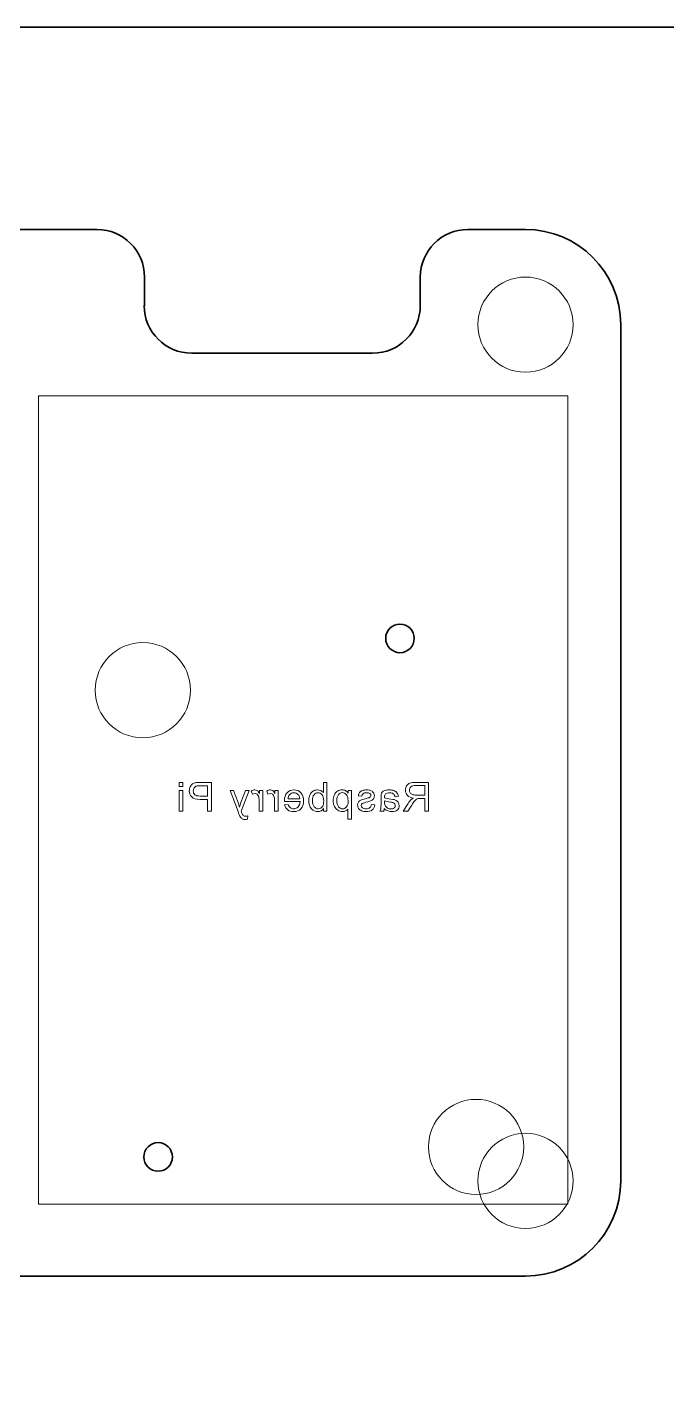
# Model space of a CAD drawing. Header units: inches. Extents: x 15 to 785, y -585 to -15.
# Drawn here: x 456.3 to 523.5, y -157.5 to -15 of the extents above; entities that cross this region are included whole.
import ezdxf

# ---------------------------------------------------------------- set-up
doc = ezdxf.new("R2010")
doc.units = ezdxf.units.IN
doc.header["$MEASUREMENT"] = 0
doc.layers.add('Layer 1', color=7, linetype='Continuous')

# ---------------------------------------------------------------- blocks, each defined once
blk = doc.blocks.new('block 2')
at = {"layer": 'Layer 1', "color": 179, "lineweight": 35, "true_color": 0x231f20}
blk.add_open_spline([(785, -570), (785, -578.28), (778.28, -585), (770, -585), (770, -585), (30, -585), (30, -585), (21.72, -585), (15, -578.28), (15, -570), (15, -570), (15, -30), (15, -30), (15, -21.72), (21.72, -15), (30, -15), (30, -15), (770, -15), (770, -15), (778.28, -15), (785, -21.72), (785, -30), (785, -30), (785, -570), (785, -570)], degree=3, knots=[0, 0, 0, 0, 1, 1, 1, 2, 2, 2, 3, 3, 3, 4, 4, 4, 5, 5, 5, 6, 6, 6, 7, 7, 7, 8, 8, 8, 8], dxfattribs=at)
blk = doc.blocks.new('block 34')
at = {"layer": 'Layer 1', "lineweight": 0}
for points in [[(472.27, -94.81), (472.27, -94.38), (472.65, -94.38), (472.65, -94.81), (472.27, -94.81)], [(472.27, -97.41), (472.27, -95.22), (472.65, -95.22), (472.65, -97.41), (472.27, -97.41)]]:
    blk.add_lwpolyline(points, dxfattribs=at)
for points, knots in [([(475.24, -97.41), (475.24, -97.41), (475.24, -96.18), (475.24, -96.18), (475.24, -96.18), (474.46, -96.18), (474.46, -96.18), (474.03, -96.18), (473.73, -96.09), (473.57, -95.91), (473.41, -95.73), (473.32, -95.52), (473.32, -95.26), (473.32, -95.11), (473.35, -94.97), (473.42, -94.85), (473.48, -94.72), (473.56, -94.62), (473.66, -94.55), (473.76, -94.48), (473.88, -94.44), (474.03, -94.41), (474.14, -94.39), (474.29, -94.38), (474.49, -94.38), (474.49, -94.38), (475.64, -94.38), (475.64, -94.38), (475.64, -94.38), (475.64, -97.41), (475.64, -97.41), (475.64, -97.41), (475.24, -97.41), (475.24, -97.41)], [0, 0, 0, 0, 1, 1, 1, 2, 2, 2, 3, 3, 3, 4, 4, 4, 5, 5, 5, 6, 6, 6, 7, 7, 7, 8, 8, 8, 9, 9, 9, 10, 10, 10, 11, 11, 11, 11]), ([(475.24, -94.74), (475.24, -94.74), (474.46, -94.74), (474.46, -94.74), (474.28, -94.74), (474.15, -94.75), (474.09, -94.77), (473.98, -94.8), (473.9, -94.86), (473.83, -94.95), (473.77, -95.04), (473.74, -95.14), (473.74, -95.27), (473.74, -95.45), (473.79, -95.58), (473.9, -95.68), (474.01, -95.77), (474.19, -95.82), (474.45, -95.82), (474.45, -95.82), (475.24, -95.82), (475.24, -95.82), (475.24, -95.82), (475.24, -94.74), (475.24, -94.74)], [0, 0, 0, 0, 1, 1, 1, 2, 2, 2, 3, 3, 3, 4, 4, 4, 5, 5, 5, 6, 6, 6, 7, 7, 7, 8, 8, 8, 8]), ([(479.18, -98.3), (479.06, -98.3), (478.96, -98.28), (478.87, -98.22), (478.79, -98.16), (478.71, -98.07), (478.64, -97.95), (478.59, -97.86), (478.52, -97.69), (478.44, -97.45), (478.44, -97.45), (477.6, -95.22), (477.6, -95.22), (477.6, -95.22), (477.97, -95.22), (477.97, -95.22), (477.97, -95.22), (478.44, -96.5), (478.44, -96.5), (478.5, -96.66), (478.55, -96.83), (478.59, -97), (478.64, -96.82), (478.69, -96.65), (478.75, -96.49), (478.75, -96.49), (479.21, -95.22), (479.21, -95.22), (479.21, -95.22), (479.61, -95.22), (479.61, -95.22), (479.61, -95.22), (478.78, -97.42), (478.78, -97.42), (478.79, -97.46), (478.8, -97.49), (478.81, -97.51), (478.86, -97.66), (478.9, -97.75), (478.93, -97.78), (478.96, -97.83), (479, -97.87), (479.05, -97.9), (479.1, -97.93), (479.16, -97.94), (479.25, -97.94), (479.31, -97.94), (479.38, -97.93), (479.46, -97.91), (479.46, -97.91), (479.42, -98.26), (479.42, -98.26), (479.33, -98.29), (479.25, -98.3), (479.18, -98.3)], [0, 0, 0, 0, 1, 1, 1, 2, 2, 2, 3, 3, 3, 4, 4, 4, 5, 5, 5, 6, 6, 6, 7, 7, 7, 8, 8, 8, 9, 9, 9, 10, 10, 10, 11, 11, 11, 12, 12, 12, 13, 13, 13, 14, 14, 14, 15, 15, 15, 16, 16, 16, 17, 17, 17, 18, 18, 18, 18]), ([(480.65, -97.41), (480.65, -97.41), (480.65, -96.26), (480.65, -96.26), (480.65, -96.11), (480.63, -95.96), (480.59, -95.83), (480.56, -95.74), (480.52, -95.67), (480.45, -95.63), (480.39, -95.58), (480.32, -95.55), (480.23, -95.55), (480.14, -95.55), (480.05, -95.58), (479.96, -95.63), (479.96, -95.63), (479.83, -95.29), (479.83, -95.29), (479.96, -95.21), (480.09, -95.17), (480.22, -95.17), (480.3, -95.17), (480.38, -95.19), (480.45, -95.24), (480.53, -95.29), (480.61, -95.39), (480.69, -95.55), (480.69, -95.55), (480.69, -95.22), (480.69, -95.22), (480.69, -95.22), (481.03, -95.22), (481.03, -95.22), (481.03, -95.22), (481.03, -97.41), (481.03, -97.41), (481.03, -97.41), (480.65, -97.41), (480.65, -97.41)], [0, 0, 0, 0, 1, 1, 1, 2, 2, 2, 3, 3, 3, 4, 4, 4, 5, 5, 5, 6, 6, 6, 7, 7, 7, 8, 8, 8, 9, 9, 9, 10, 10, 10, 11, 11, 11, 12, 12, 12, 13, 13, 13, 13]), ([(482.28, -97.41), (482.28, -97.41), (482.28, -96.26), (482.28, -96.26), (482.28, -96.11), (482.25, -95.96), (482.21, -95.83), (482.19, -95.74), (482.14, -95.67), (482.07, -95.63), (482.01, -95.58), (481.94, -95.55), (481.86, -95.55), (481.76, -95.55), (481.67, -95.58), (481.58, -95.63), (481.58, -95.63), (481.45, -95.29), (481.45, -95.29), (481.58, -95.21), (481.71, -95.17), (481.84, -95.17), (481.92, -95.17), (482, -95.19), (482.08, -95.24), (482.15, -95.29), (482.23, -95.39), (482.31, -95.55), (482.31, -95.55), (482.31, -95.22), (482.31, -95.22), (482.31, -95.22), (482.65, -95.22), (482.65, -95.22), (482.65, -95.22), (482.65, -97.41), (482.65, -97.41), (482.65, -97.41), (482.28, -97.41), (482.28, -97.41)], [0, 0, 0, 0, 1, 1, 1, 2, 2, 2, 3, 3, 3, 4, 4, 4, 5, 5, 5, 6, 6, 6, 7, 7, 7, 8, 8, 8, 9, 9, 9, 10, 10, 10, 11, 11, 11, 12, 12, 12, 13, 13, 13, 13]), ([(483.94, -97.05), (484.03, -97.12), (484.15, -97.16), (484.29, -97.16), (484.47, -97.16), (484.62, -97.09), (484.74, -96.96), (484.87, -96.84), (484.94, -96.65), (484.95, -96.41), (484.95, -96.41), (483.31, -96.41), (483.31, -96.41), (483.31, -96.37), (483.31, -96.33), (483.31, -96.31), (483.31, -95.95), (483.4, -95.67), (483.59, -95.47), (483.77, -95.27), (484.01, -95.17), (484.31, -95.17), (484.61, -95.17), (484.86, -95.27), (485.05, -95.47), (485.24, -95.68), (485.33, -95.96), (485.33, -96.33), (485.33, -96.69), (485.24, -96.97), (485.05, -97.17), (484.86, -97.36), (484.61, -97.46), (484.29, -97.46), (484.03, -97.46), (483.82, -97.4), (483.66, -97.28), (483.5, -97.15), (483.38, -96.98), (483.32, -96.75), (483.32, -96.75), (483.71, -96.71), (483.71, -96.71), (483.76, -96.86), (483.84, -96.98), (483.94, -97.05)], [0, 0, 0, 0, 1, 1, 1, 2, 2, 2, 3, 3, 3, 4, 4, 4, 5, 5, 5, 6, 6, 6, 7, 7, 7, 8, 8, 8, 9, 9, 9, 10, 10, 10, 11, 11, 11, 12, 12, 12, 13, 13, 13, 14, 14, 14, 15, 15, 15, 15]), ([(484.73, -95.65), (484.62, -95.53), (484.47, -95.47), (484.3, -95.47), (484.12, -95.47), (483.96, -95.55), (483.84, -95.69), (483.77, -95.78), (483.72, -95.92), (483.7, -96.1), (483.7, -96.1), (484.93, -96.1), (484.93, -96.1), (484.92, -95.91), (484.85, -95.76), (484.73, -95.65)], [0, 0, 0, 0, 1, 1, 1, 2, 2, 2, 3, 3, 3, 4, 4, 4, 5, 5, 5, 5]), ([(487.43, -97.14), (487.28, -97.35), (487.08, -97.46), (486.82, -97.46), (486.56, -97.46), (486.34, -97.36), (486.15, -97.15), (485.97, -96.95), (485.87, -96.66), (485.87, -96.28), (485.87, -96.12), (485.9, -95.97), (485.94, -95.84), (485.98, -95.7), (486.04, -95.58), (486.12, -95.48), (486.2, -95.38), (486.3, -95.3), (486.42, -95.25), (486.54, -95.2), (486.67, -95.17), (486.8, -95.17), (487.05, -95.17), (487.25, -95.27), (487.41, -95.46), (487.41, -95.46), (487.41, -94.38), (487.41, -94.38), (487.41, -94.38), (487.78, -94.38), (487.78, -94.38), (487.78, -94.38), (487.78, -97.41), (487.78, -97.41), (487.78, -97.41), (487.43, -97.41), (487.43, -97.41), (487.43, -97.41), (487.43, -97.14), (487.43, -97.14)], [0, 0, 0, 0, 1, 1, 1, 2, 2, 2, 3, 3, 3, 4, 4, 4, 5, 5, 5, 6, 6, 6, 7, 7, 7, 8, 8, 8, 9, 9, 9, 10, 10, 10, 11, 11, 11, 12, 12, 12, 13, 13, 13, 13]), ([(487.26, -95.69), (487.14, -95.54), (487, -95.47), (486.84, -95.47), (486.68, -95.47), (486.54, -95.54), (486.42, -95.68), (486.31, -95.81), (486.25, -96.03), (486.25, -96.31), (486.25, -96.59), (486.31, -96.8), (486.43, -96.94), (486.55, -97.09), (486.69, -97.16), (486.85, -97.16), (487.05, -97.16), (487.21, -97.06), (487.33, -96.87), (487.4, -96.75), (487.44, -96.56), (487.44, -96.3), (487.44, -96.03), (487.38, -95.83), (487.26, -95.69)], [0, 0, 0, 0, 1, 1, 1, 2, 2, 2, 3, 3, 3, 4, 4, 4, 5, 5, 5, 6, 6, 6, 7, 7, 7, 8, 8, 8, 8]), ([(489.97, -98.25), (489.97, -98.25), (489.97, -97.19), (489.97, -97.19), (489.91, -97.27), (489.83, -97.33), (489.73, -97.38), (489.63, -97.44), (489.52, -97.46), (489.39, -97.46), (489.22, -97.46), (489.06, -97.41), (488.91, -97.32), (488.75, -97.22), (488.64, -97.09), (488.56, -96.91), (488.48, -96.73), (488.44, -96.52), (488.44, -96.3), (488.44, -96.09), (488.47, -95.9), (488.55, -95.72), (488.62, -95.55), (488.73, -95.41), (488.87, -95.31), (489.01, -95.22), (489.18, -95.17), (489.37, -95.17), (489.51, -95.17), (489.63, -95.2), (489.73, -95.25), (489.83, -95.31), (489.92, -95.39), (490, -95.5), (490, -95.5), (490, -95.22), (490, -95.22), (490, -95.22), (490.34, -95.22), (490.34, -95.22), (490.34, -95.22), (490.34, -98.25), (490.34, -98.25), (490.34, -98.25), (489.97, -98.25), (489.97, -98.25)], [0, 0, 0, 0, 1, 1, 1, 2, 2, 2, 3, 3, 3, 4, 4, 4, 5, 5, 5, 6, 6, 6, 7, 7, 7, 8, 8, 8, 9, 9, 9, 10, 10, 10, 11, 11, 11, 12, 12, 12, 13, 13, 13, 14, 14, 14, 15, 15, 15, 15]), ([(489.82, -95.68), (489.7, -95.53), (489.56, -95.46), (489.4, -95.46), (489.24, -95.46), (489.1, -95.53), (488.99, -95.67), (488.87, -95.81), (488.82, -96.02), (488.82, -96.3), (488.82, -96.59), (488.87, -96.81), (488.99, -96.95), (489.11, -97.09), (489.25, -97.16), (489.42, -97.16), (489.58, -97.16), (489.72, -97.09), (489.83, -96.95), (489.95, -96.82), (490, -96.61), (490, -96.33), (490, -96.04), (489.94, -95.83), (489.82, -95.68)], [0, 0, 0, 0, 1, 1, 1, 2, 2, 2, 3, 3, 3, 4, 4, 4, 5, 5, 5, 6, 6, 6, 7, 7, 7, 8, 8, 8, 8]), ([(492.53, -97.28), (492.38, -97.4), (492.17, -97.46), (491.88, -97.46), (491.71, -97.46), (491.55, -97.43), (491.42, -97.37), (491.28, -97.31), (491.18, -97.23), (491.1, -97.12), (491.03, -97.01), (491, -96.89), (491, -96.77), (491, -96.64), (491.02, -96.53), (491.08, -96.45), (491.14, -96.36), (491.23, -96.3), (491.33, -96.25), (491.43, -96.21), (491.62, -96.15), (491.88, -96.08), (492.06, -96.03), (492.17, -96), (492.21, -95.99), (492.27, -95.96), (492.32, -95.93), (492.35, -95.89), (492.38, -95.85), (492.4, -95.81), (492.4, -95.76), (492.4, -95.68), (492.36, -95.62), (492.29, -95.56), (492.21, -95.5), (492.09, -95.47), (491.92, -95.47), (491.78, -95.47), (491.66, -95.51), (491.59, -95.57), (491.51, -95.63), (491.46, -95.72), (491.44, -95.83), (491.44, -95.83), (491.08, -95.78), (491.08, -95.78), (491.1, -95.64), (491.14, -95.53), (491.21, -95.44), (491.27, -95.36), (491.36, -95.29), (491.49, -95.24), (491.62, -95.19), (491.78, -95.17), (491.95, -95.17), (492.06, -95.17), (492.17, -95.18), (492.27, -95.21), (492.37, -95.24), (492.45, -95.28), (492.51, -95.32), (492.58, -95.38), (492.64, -95.45), (492.69, -95.53), (492.73, -95.61), (492.76, -95.7), (492.76, -95.8), (492.76, -95.91), (492.73, -96.01), (492.67, -96.1), (492.62, -96.18), (492.54, -96.25), (492.44, -96.3), (492.33, -96.35), (492.14, -96.41), (491.87, -96.48), (491.67, -96.53), (491.54, -96.58), (491.49, -96.61), (491.41, -96.66), (491.38, -96.72), (491.38, -96.81), (491.38, -96.9), (491.42, -96.98), (491.5, -97.05), (491.58, -97.12), (491.71, -97.16), (491.88, -97.16), (492.05, -97.16), (492.18, -97.12), (492.28, -97.04), (492.37, -96.96), (492.43, -96.85), (492.45, -96.7), (492.45, -96.7), (492.82, -96.76), (492.82, -96.76), (492.78, -96.99), (492.68, -97.17), (492.53, -97.28)], [0, 0, 0, 0, 1, 1, 1, 2, 2, 2, 3, 3, 3, 4, 4, 4, 5, 5, 5, 6, 6, 6, 7, 7, 7, 8, 8, 8, 9, 9, 9, 10, 10, 10, 11, 11, 11, 12, 12, 12, 13, 13, 13, 14, 14, 14, 15, 15, 15, 16, 16, 16, 17, 17, 17, 18, 18, 18, 19, 19, 19, 20, 20, 20, 21, 21, 21, 22, 22, 22, 23, 23, 23, 24, 24, 24, 25, 25, 25, 26, 26, 26, 27, 27, 27, 28, 28, 28, 29, 29, 29, 30, 30, 30, 31, 31, 31, 32, 32, 32, 33, 33, 33, 33]), ([(493.73, -97.41), (493.73, -97.41), (493.34, -97.41), (493.34, -97.41), (493.39, -97.33), (493.42, -97.24), (493.43, -97.15), (493.45, -97.06), (493.46, -96.84), (493.46, -96.49), (493.46, -96.49), (493.46, -96), (493.46, -96), (493.46, -95.83), (493.46, -95.72), (493.48, -95.65), (493.5, -95.55), (493.54, -95.47), (493.59, -95.4), (493.65, -95.33), (493.73, -95.28), (493.85, -95.23), (493.97, -95.19), (494.12, -95.17), (494.31, -95.17), (494.5, -95.17), (494.66, -95.19), (494.81, -95.25), (494.95, -95.3), (495.06, -95.37), (495.13, -95.47), (495.21, -95.56), (495.26, -95.69), (495.3, -95.84), (495.3, -95.84), (494.93, -95.89), (494.93, -95.89), (494.89, -95.74), (494.83, -95.63), (494.75, -95.57), (494.67, -95.51), (494.54, -95.48), (494.36, -95.48), (494.17, -95.48), (494.03, -95.52), (493.94, -95.6), (493.87, -95.66), (493.83, -95.77), (493.83, -95.92), (493.83, -95.94), (493.83, -95.97), (493.83, -96.02), (493.98, -96.07), (494.2, -96.11), (494.5, -96.15), (494.65, -96.17), (494.76, -96.18), (494.83, -96.2), (494.93, -96.23), (495.02, -96.27), (495.1, -96.33), (495.18, -96.38), (495.24, -96.45), (495.29, -96.54), (495.34, -96.63), (495.36, -96.73), (495.36, -96.83), (495.36, -97.02), (495.3, -97.17), (495.17, -97.29), (495.04, -97.4), (494.85, -97.46), (494.61, -97.46), (494.47, -97.46), (494.33, -97.44), (494.2, -97.39), (494.07, -97.34), (493.94, -97.26), (493.8, -97.14), (493.79, -97.25), (493.77, -97.34), (493.73, -97.41)], [0, 0, 0, 0, 1, 1, 1, 2, 2, 2, 3, 3, 3, 4, 4, 4, 5, 5, 5, 6, 6, 6, 7, 7, 7, 8, 8, 8, 9, 9, 9, 10, 10, 10, 11, 11, 11, 12, 12, 12, 13, 13, 13, 14, 14, 14, 15, 15, 15, 16, 16, 16, 17, 17, 17, 18, 18, 18, 19, 19, 19, 20, 20, 20, 21, 21, 21, 22, 22, 22, 23, 23, 23, 24, 24, 24, 25, 25, 25, 26, 26, 26, 27, 27, 27, 27]), ([(498.05, -97.41), (498.05, -97.41), (498.05, -96.07), (498.05, -96.07), (498.05, -96.07), (497.58, -96.07), (497.58, -96.07), (497.48, -96.07), (497.41, -96.07), (497.36, -96.08), (497.3, -96.1), (497.24, -96.12), (497.18, -96.16), (497.12, -96.2), (497.05, -96.27), (496.98, -96.36), (496.9, -96.46), (496.8, -96.6), (496.69, -96.78), (496.69, -96.78), (496.28, -97.41), (496.28, -97.41), (496.28, -97.41), (495.78, -97.41), (495.78, -97.41), (495.78, -97.41), (496.31, -96.59), (496.31, -96.59), (496.41, -96.43), (496.52, -96.29), (496.64, -96.18), (496.7, -96.14), (496.78, -96.08), (496.88, -96.03), (496.59, -95.99), (496.38, -95.9), (496.24, -95.75), (496.1, -95.61), (496.03, -95.42), (496.03, -95.21), (496.03, -95.04), (496.07, -94.89), (496.15, -94.75), (496.24, -94.61), (496.35, -94.52), (496.49, -94.46), (496.63, -94.41), (496.84, -94.38), (497.11, -94.38), (497.11, -94.38), (498.45, -94.38), (498.45, -94.38), (498.45, -94.38), (498.45, -97.41), (498.45, -97.41), (498.45, -97.41), (498.05, -97.41), (498.05, -97.41)], [0, 0, 0, 0, 1, 1, 1, 2, 2, 2, 3, 3, 3, 4, 4, 4, 5, 5, 5, 6, 6, 6, 7, 7, 7, 8, 8, 8, 9, 9, 9, 10, 10, 10, 11, 11, 11, 12, 12, 12, 13, 13, 13, 14, 14, 14, 15, 15, 15, 16, 16, 16, 17, 17, 17, 18, 18, 18, 19, 19, 19, 19]), ([(498.05, -94.72), (498.05, -94.72), (497.09, -94.72), (497.09, -94.72), (496.87, -94.72), (496.7, -94.76), (496.6, -94.86), (496.49, -94.95), (496.44, -95.07), (496.44, -95.21), (496.44, -95.31), (496.47, -95.4), (496.52, -95.48), (496.58, -95.56), (496.65, -95.63), (496.76, -95.66), (496.86, -95.7), (497, -95.72), (497.19, -95.72), (497.19, -95.72), (498.05, -95.72), (498.05, -95.72), (498.05, -95.72), (498.05, -94.72), (498.05, -94.72)], [0, 0, 0, 0, 1, 1, 1, 2, 2, 2, 3, 3, 3, 4, 4, 4, 5, 5, 5, 6, 6, 6, 7, 7, 7, 8, 8, 8, 8]), ([(493.83, -96.45), (493.83, -96.61), (493.85, -96.74), (493.89, -96.82), (493.95, -96.93), (494.03, -97.01), (494.14, -97.08), (494.25, -97.14), (494.38, -97.17), (494.52, -97.17), (494.67, -97.17), (494.78, -97.14), (494.85, -97.07), (494.93, -97.01), (494.96, -96.92), (494.96, -96.82), (494.96, -96.76), (494.95, -96.7), (494.91, -96.65), (494.88, -96.59), (494.83, -96.55), (494.77, -96.53), (494.7, -96.5), (494.59, -96.47), (494.44, -96.45), (494.17, -96.41), (493.97, -96.37), (493.83, -96.31), (493.83, -96.31), (493.83, -96.45), (493.83, -96.45)], [0, 0, 0, 0, 1, 1, 1, 2, 2, 2, 3, 3, 3, 4, 4, 4, 5, 5, 5, 6, 6, 6, 7, 7, 7, 8, 8, 8, 9, 9, 9, 10, 10, 10, 10])]:
    blk.add_open_spline(points, degree=3, knots=knots, dxfattribs=at)

msp = doc.modelspace()

# ---------------------------------------------------------------- linework, layer by layer
at = {"layer": 'Layer 1', "color": 30, "lineweight": 9, "true_color": 0xf5821f}
msp.add_lwpolyline([(513.09, -138.7), (513.09, -53.76), (457.47, -53.76), (457.47, -138.7), (513.09, -138.7)], dxfattribs=at)
at = {"layer": 'Layer 1', "color": 179, "lineweight": 35, "true_color": 0x231f20}
for points, knots in [([(468.62, -41.27), (468.62, -38.51), (466.38, -36.27), (463.62, -36.27), (463.62, -36.27), (463.58, -36.27), (463.58, -36.27), (463.58, -36.27), (366.58, -36.27), (366.58, -36.27), (361.06, -36.27), (356.58, -40.75), (356.58, -46.27), (356.58, -46.27), (356.58, -136.27), (356.58, -136.27), (356.58, -141.79), (361.06, -146.27), (366.58, -146.27), (366.58, -146.27), (508.63, -146.27), (508.63, -146.27), (514.15, -146.27), (518.63, -141.79), (518.63, -136.27), (518.63, -136.27), (518.63, -46.27), (518.63, -46.27), (518.63, -40.75), (514.15, -36.27), (508.63, -36.27), (508.63, -36.27), (502.58, -36.27), (502.58, -36.27), (502.58, -36.27), (502.58, -36.27), (502.58, -36.27), (499.82, -36.27), (497.58, -38.51), (497.58, -41.27), (497.58, -41.27), (497.58, -41.27), (497.58, -41.27), (497.58, -41.27), (497.58, -44.27), (497.58, -44.27), (497.58, -47.03), (495.34, -49.27), (492.58, -49.27), (492.58, -49.27), (473.58, -49.27), (473.58, -49.27), (470.82, -49.27), (468.58, -47.03), (468.58, -44.27), (468.58, -44.27), (468.62, -44.27), (468.62, -44.27), (468.62, -44.27), (468.62, -41.27), (468.62, -41.27)], [0, 0, 0, 0, 1, 1, 1, 2, 2, 2, 3, 3, 3, 4, 4, 4, 5, 5, 5, 6, 6, 6, 7, 7, 7, 8, 8, 8, 9, 9, 9, 10, 10, 10, 11, 11, 11, 12, 12, 12, 13, 13, 13, 14, 14, 14, 15, 15, 15, 16, 16, 16, 17, 17, 17, 18, 18, 18, 19, 19, 19, 20, 20, 20, 20]), ([(495.45, -80.75), (496.28, -80.75), (496.95, -80.08), (496.95, -79.25), (496.95, -78.42), (496.28, -77.75), (495.45, -77.75), (494.62, -77.75), (493.95, -78.42), (493.95, -79.25), (493.95, -80.08), (494.62, -80.75), (495.45, -80.75)], [0, 0, 0, 0, 1, 1, 1, 2, 2, 2, 3, 3, 3, 4, 4, 4, 4]), ([(470.05, -135.25), (470.88, -135.25), (471.55, -134.58), (471.55, -133.75), (471.55, -132.92), (470.88, -132.25), (470.05, -132.25), (469.22, -132.25), (468.55, -132.92), (468.55, -133.75), (468.55, -134.58), (469.22, -135.25), (470.05, -135.25)], [0, 0, 0, 0, 1, 1, 1, 2, 2, 2, 3, 3, 3, 4, 4, 4, 4])]:
    msp.add_open_spline(points, degree=3, knots=knots, dxfattribs=at)
at = {"layer": 'Layer 1', "color": 30, "lineweight": 9, "true_color": 0xf5821f}
for points in [[(508.63, -41.27), (505.87, -41.27), (503.63, -43.51), (503.63, -46.27), (503.63, -49.03), (505.87, -51.27), (508.63, -51.27), (511.39, -51.27), (513.63, -49.03), (513.63, -46.27), (513.63, -43.51), (511.39, -41.27), (508.63, -41.27)], [(508.63, -131.27), (505.87, -131.27), (503.63, -133.51), (503.63, -136.27), (503.63, -139.03), (505.87, -141.27), (508.63, -141.27), (511.39, -141.27), (513.63, -139.03), (513.63, -136.27), (513.63, -133.51), (511.39, -131.27), (508.63, -131.27)]]:
    msp.add_open_spline(points, degree=3, knots=[0, 0, 0, 0, 1, 1, 1, 2, 2, 2, 3, 3, 3, 4, 4, 4, 4], dxfattribs=at)
at = {"layer": 'Layer 1', "lineweight": 0}
for points in [[(468.44, -89.69), (471.2, -89.69), (473.44, -87.46), (473.44, -84.69), (473.44, -81.93), (471.2, -79.69), (468.44, -79.69), (465.68, -79.69), (463.44, -81.93), (463.44, -84.69), (463.44, -87.46), (465.68, -89.69), (468.44, -89.69)], [(503.44, -137.7), (506.21, -137.7), (508.44, -135.46), (508.44, -132.7), (508.44, -129.93), (506.21, -127.7), (503.44, -127.7), (500.68, -127.7), (498.44, -129.93), (498.44, -132.7), (498.44, -135.46), (500.68, -137.7), (503.44, -137.7)]]:
    msp.add_open_spline(points, degree=3, knots=[0, 0, 0, 0, 1, 1, 1, 2, 2, 2, 3, 3, 3, 4, 4, 4, 4], dxfattribs=at)

# ---------------------------------------------------------------- block references
at = {"layer": 'Layer 1'}
for name in ['block 2', 'block 34']:
    msp.add_blockref(name, (0, 0), dxfattribs=at)

doc.saveas('drawing.dxf')
